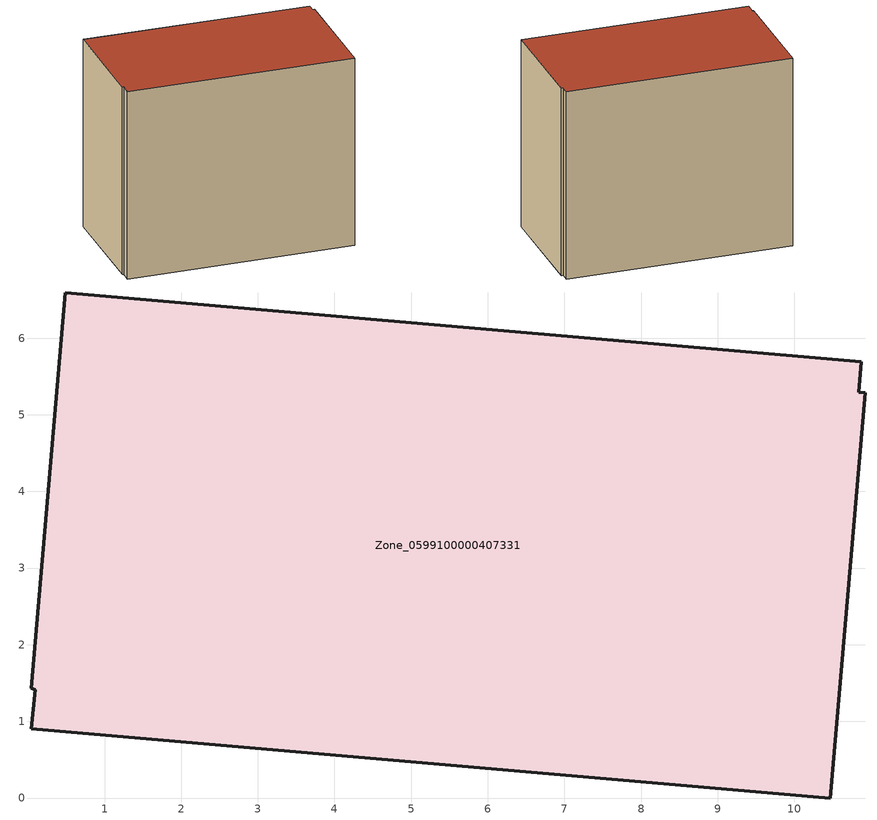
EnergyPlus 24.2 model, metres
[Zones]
Zone_0599100000407331
 floor ground (C_G): 0.05,1.43 0.49,6.59 10.87,5.7 10.84,5.29 10.92,5.29 10.47,0 0.05,0.9 0.1,1.42 z0
 wall outside (C_F): 10.47,0 10.92,5.29 10.84,5.29 10.87,5.7 0.49,6.59 0.05,1.43 0.1,1.42 0.05,0.9 10.47,0 z0:8.97
 roof outside (C_R): 10.87,5.7 0.49,6.59 0.05,1.43 0.1,1.42 0.05,0.9 10.47,0 10.92,5.29 10.84,5.29 z8.97
[BUILDING]
Pand.0599100000407331: North Axis=0; Terrain=City; Loads Convergence Tolerance Value=0.04; Temperature Convergence Tolerance Value=0.4; Solar Distribution=FullExterior; Maximum Number of Warmup Days=25; Minimum Number of Warmup Days=1
[Site:Location]
Rotterdam.The.Hague.AP_ZH_NLD Design_Conditions: Latitude=51.96; Longitude=4.45; Time Zone=1; Elevation=-4.5
[SITE:GROUNDTEMPERATURE:BUILDINGSURFACE]
18, 18, 18, 18, 18, 18, 18, 18, 18, 18, 18, 18
[MATERIAL] Thermal Absorptance=0.9; Solar Absorptance=0.7; Visible Absorptance=0.7
Name | Roughness | Thickness | Conductivity | Density | Specific Heat
G.TI.2006-2014 | MediumSmooth | 0.15 | 0.06 | 540 | 1210
F.TI.2006-2014 | Rough | 0.3 | 0.12 | 1920 | 840
R.TI.2006-2014 | MediumRough | 0.2 | 0.08 | 1500 | 1000
[CONSTRUCTION]
C_G: G.TI.2006-2014
C_F: F.TI.2006-2014
C_R: R.TI.2006-2014
[ZONE]
Zone_0599100000407331: Type=1; Multiplier=1; Ceiling Height=Autocalculate; Volume=Autocalculate; Floor Area=autocalculate; Part of Total Floor Area=Yes
[ZONEINFILTRATION:DESIGNFLOWRATE]
Infil_Zone_0599100000407331: Zone or ZoneList or Space or SpaceList=Zone_0599100000407331; Schedule=AlwaysOn; Design Flow Rate Calculation Method=Flow/Area; Flow Rate per Floor Area=0.0015; Constant Term Coefficient=1; Temperature Term Coefficient=0; Velocity Term Coefficient=0; Velocity Squared Term Coefficient=0
[HVACTEMPLATE:ZONE:IDEALLOADSAIRSYSTEM]
Zone_0599100000407331: Maximum Heating Supply Air Temperature=50; Minimum Cooling Supply Air Temperature=13; Maximum Heating Supply Air Humidity Ratio=0.0156; Minimum Cooling Supply Air Humidity Ratio=0.0077; Heating Limit=NoLimit; Cooling Limit=NoLimit; Dehumidification Control Type=ConstantSensibleHeatRatio; Cooling Sensible Heat Ratio=0.7; Dehumidification Setpoint=60; Humidification Control Type=None; Humidification Setpoint=30; Outdoor Air Method=None; Outdoor Air Flow Rate per Person=0.00944; Outdoor Air Flow Rate per Zone Floor Area=0; Outdoor Air Flow Rate per Zone=0; Demand Controlled Ventilation Type=None; Outdoor Air Economizer Type=NoEconomizer; Heat Recovery Type=None; Sensible Heat Recovery Effectiveness=0.7; Latent Heat Recovery Effectiveness=0.65
[ZONECONTROL:THERMOSTAT]
ThermostatControl_Zone_0599100000407331: Zone or ZoneList=Zone_0599100000407331; Control Type Schedule=DualSetpointControlType; Control 1=Thermostat_Zone_0599100000407331; Temperature Difference Between Cutout And Setpoint=0
[THERMOSTATSETPOINT:DUALSETPOINT]
Thermostat_Zone_0599100000407331: Heating Setpoint Temperature Schedule=HeatingSetpoint_Zone_0599100000407331; Cooling Setpoint Temperature Schedule=CoolingSetpoint_Zone_0599100000407331
[SCHEDULE:COMPACT]
HeatingSetpoint_Zone_0599100000407331: Through: 12/31, For: AllDays, Until: 24:00, 21
CoolingSetpoint_Zone_0599100000407331: Through: 12/31, For: AllDays, Until: 24:00, 24
DualSetpointControlType: Through: 12/31, For: AllDays, Until: 24:00, 4
AlwaysOn: Through: 12/31, For: AllDays, Until: 24:00, 1
